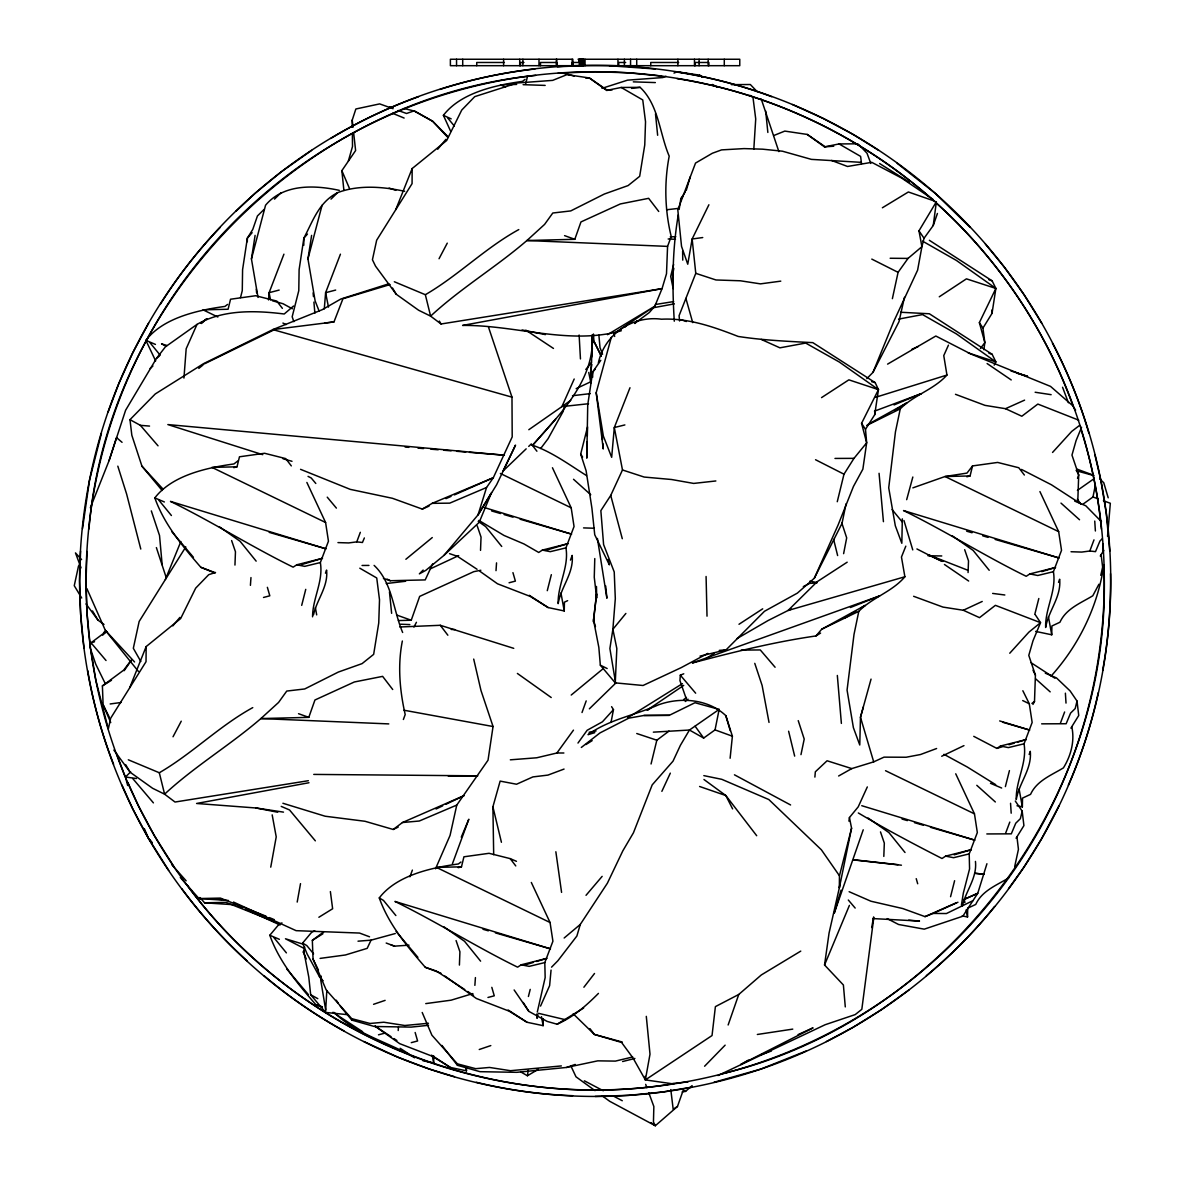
<?xml version="1.0" encoding="UTF-8"?>
<svg xmlns="http://www.w3.org/2000/svg" width="1185" height="1185" viewBox="0 0 1185 1185"><rect width="100%" height="100%" fill="white"/><g stroke="black" fill="none" stroke-linecap="round" stroke-linejoin="round"><path stroke-width="1.5" d="M456.551 65.693L456.551 59.25M462.713 65.693L462.713 59.25M503.61 65.693L503.61 59.25M519.711 65.693L519.711 59.25M522.896 65.693L522.896 59.25M538.997 65.693L538.997 59.25M556.728 59.25L556.728 65.693L556.698 62.479L540.508 62.479L540.508 65.693M572.192 65.693L572.192 59.25M579.687 65.693L579.687 59.25M580.117 65.693L580.117 59.25M580.606 65.693L580.606 59.25M581.139 65.693L581.139 59.25M581.716 65.693L581.716 59.25M582.324 65.693L582.324 59.25M582.976 65.693L582.976 59.25M583.642 65.693L583.642 59.25M585.034 65.693L585.034 59.25M617.948 65.693L617.948 59.25M624.391 65.693L624.391 59.25M630.553 65.693L630.553 59.25M636.715 65.693L636.715 59.25M677.894 65.693L677.894 59.25M694.469 65.693L694.469 59.25M708.186 65.693L708.186 59.25M724.287 65.693L724.287 59.25M493.686 854.711L492.901 806.822L500.144 781.108L516.542 784.233L532.894 776.916L547.944 775.094L564.06 769.065M594.781 558.565L594.263 577.243L596.677 598.055L596.47 586.442M215.537 572.488L208.723 574.681L195.688 588.13L180.653 618.555L146.14 646.595L146.036 661.689L110.649 718.258L108.339 728.908M412.158 168.551L412.069 183.645L376.667 240.2L372.431 259.737L375.512 266.121L396.22 294.235L418.631 310.248L430.614 316.128L441.057 323.994L662.045 288.636L666.503 273.75L667.57 246.391L671.214 236.496C664.8 210.101 664.118 182.757 669.199 156.139C659.541 133.579 658.741 104.887 640.122 87.349L621.207 87.468L606.631 90.401L589.389 77.973L566.963 74.64L552.669 80.373L517.341 82.98L474.741 96.637L461.72 110.086L446.671 140.511L412.158 168.551L395.76 209.656M592.648 377.274L592.678 372.031L600.78 360.299M867.316 786.929L858.207 806.866L849.438 817.546L851.571 828.197L839.454 875.774L839.335 887.861L829.07 933.025L824.538 964.99L843.394 985.002L845.29 1006.909M247.31 241.725L247.354 238.141L252.775 229.401L257.441 215.951L264.003 209.478M303.775 245.31L303.864 238.141C312.825 221.195 318.839 202.161 337.562 192.666C358.611 184.653 382.948 186.637 404.677 191.303M422.926 1060.738L433.666 1063.004L433.784 1055.968M391.02 1036.638L374.875 1026.032L399.7 1043.659L432.466 1056.309L450.344 1067.433L466.46 1070.825L466.52 1067.3M444.908 976.07L476.385 998.496L509.135 1011.146L527.029 1022.27L543.13 1025.662L543.248 1018.626M479.984 571.348L497.507 583.79L530.273 596.44L548.151 607.564L564.253 610.956L564.416 602.173L567.63 600.662M962.161 915.872L967.538 916.997L967.686 908.199L975.744 904.451C981.876 890.839 996.644 885.254 1008.598 877.981M1016.997 805.77L1022.359 806.896L1022.522 798.097L1030.565 794.35C1036.712 780.737 1051.48 775.153 1063.419 767.88C1070.959 755.749 1074.928 740.818 1071.758 726.657M1035.631 631.398L1051.732 634.79L1051.895 625.991L1059.938 622.243C1066.07 608.631 1080.838 603.047 1092.792 595.774L1098.91 584.264M902.333 518.837L901.829 543.278L895.312 525.755L888.72 487.82L895.445 431.888L900.274 408.84C913.946 395.005 933.81 389.643 946.948 375.052L943.764 355.604L948.444 345.146M587.182 441.605L586.782 458.151L587.73 404.855L592.678 372.031L595.092 369.261M587.316 436.08L587.538 426.896L580.694 454.092L586.101 470.726L591.922 508.232L594.737 534.761L609.357 564.845L608.053 559.453M592.219 335.148L591.552 362.654L585.79 369.468M594.233 618.274L593.418 621.873L596.603 593.803L593.478 619.844L595.462 626.569M592.204 335.044C595.181 380.074 559.838 414.232 532.376 445.516L555.572 419.179M80.565 551.099L79.588 580.857L80.684 614.571L84.031 648.328M86.994 551.469L86.031 580.857L87.127 614.156L90.386 647.217M1032.95 704.423L1034.505 701.461L1035.409 675.08L1028.787 655.379L1032.979 640.833L1040.549 622.688L1035.542 615.119M1077.787 501.314L1078.706 474.963L1071.966 455.099L1076.113 440.494L1081.579 427.252M234.956 565.067L235.459 551.766L231.623 540.553M459.41 965.079L459.913 951.777L456.077 940.564M480.532 550.373L481.036 537.086L477.214 525.859M883.817 856.414L884.321 843.113L880.485 831.9M968.071 572.548L968.515 560.905L964.679 549.692M347.042 1014.612L325.549 1012.42L326.823 990.482M700.024 656.12L726.049 649.898L764.503 611.267L797.372 593.122L814.332 578.206L838.017 525.207L853.452 486.457L862.873 469.156L866.665 442.82L865.494 429.296L874.708 414.72L874.856 411.165M730.123 758.252L732.389 736.196L725.827 715.651C708.378 699.076 680.531 696.78 658.475 704.838C635.027 715.236 609.238 719.399 588.027 734.656L594.766 732.671M1107.545 536.361L1110.33 503.269L1103.398 500.766M707.8 653.394L681.182 667.644L643.04 685.493L615.252 682.871L616.837 648.565L612.882 629.294L615.311 598.662L614.23 571.955L603.595 544.567L600.854 510.646L610.734 495.419L622.481 469.971L614.319 427.533L629.99 387.732M683.76 673.791L680.323 675.169L679.953 680.62L686.308 698.928M250.42 585.346L250.968 577.569M398.204 1030.52L398.427 1027.395M496.011 570.652L496.545 562.875M474.874 985.357L475.422 977.581M183.942 378.074L186.178 348.745L197.006 324.409C222.943 309.389 255.353 310.396 284.222 313.995L293.554 306.011M591.019 382.074L591.285 362.462M591.685 357.129L592.352 348.227M592.752 342.895L593.418 334.007L593.952 341.31L601.165 355.841M268.521 299.923L269.099 292.695L283.926 254.182M324.29 308.944L325.608 292.695L340.436 254.182M814.88 777.093L815.339 771.805L827.071 760.77L851.778 768.591L873.701 761.866L884.025 757.141L906.125 757.245L920.478 754.534L936.609 748.52M551.055 970.1L549.618 985.639L540.553 1006.08M975.448 861.421C977.284 877.981 965.745 890.794 962.368 906.14M82.52 528.614L89.497 480.266L101.436 433.295M88.949 528.984C108.176 297.79 304.915 98.281 535.694 75.396M402.352 641.011C397.523 665.348 399.745 690.44 405.196 714.54L403.374 719.488M873.834 917.353L861.821 1009.324L855.2 1014.597L825.145 1024.729L717.977 1075.55M892.379 298.679L898.082 272.343L908.021 258.419L921.915 246.673L924.048 238.259L933.247 225.491L936.387 201.731L918.967 230.853L921.915 246.673L917.605 270.165L893.786 321.431L872.99 372.357L866.813 378.667M983.876 349.694L984.853 342.613L982.928 328.112L979.373 322.616L995.874 288.444L992.126 280.83L929.366 240.303M840.372 880.648L839.335 887.861L851.571 828.197M848.919 821.146L849.438 817.546M874.708 414.72L878.455 389.643L875.167 382.622L812.821 342.643C787.892 341.354 762.903 340.258 738.196 336.451C713.681 326.897 688.204 317.847 661.467 319.209C632.464 315.284 604.483 334.333 598.351 362.936M473.704 659.082L480.977 690.485L493.049 726.524L488.027 760.207L456.773 805.074L450.063 835.41L435.517 868.798M521.133 1072.129L527.414 1075.758L528.214 1070.41M258.019 297.45L251.442 258.923L255.101 235.385M319.195 311.27L315.136 300.946L307.952 258.923L311.611 235.385M982.928 328.112L992.023 313.373L995.874 288.444L956.443 260.463L922.537 241.133M1103.902 564.608C1097.977 606.113 1079.091 644.995 1051.095 676.087M537.294 1012.079L545.159 977.595L544.804 962.576L552.921 941.216L550.062 922.522L531.324 882.455M678.294 214.796C672.236 249.946 672.088 285.703 674.28 321.209M679.138 209.449L680.827 198.754L685.33 191.852M961.42 905.147L963.346 893.016L969.567 868.916L969.212 853.896L977.329 832.551L974.47 813.858L955.732 773.79M753.823 149.103L755.719 118.959L752.949 97.111L749.868 95.333M1102.642 670.517C1108.464 638.596 1111.056 606.068 1110.508 573.644M321.313 976.159L320.691 979.788L325.653 1009.753M871.701 927.588L873.552 917.116M270.743 867.153L276.224 836.877L272.18 814.865M297.198 902.066L300.516 883.64M688.011 1081.875L671.643 1083.668L645.366 1079.905L650.002 1054.191L646.299 1016.36M590.93 369.616L591.878 364.417M673.821 268.343L672.547 275.276L673.184 288.622L670.68 276.416L673.613 264.551M611.119 721.872L613.475 709.637L611.593 706.675M843.616 553.662L846.683 537.871L841.72 522.689M653.35 732.152L689.448 730.034L703.668 738.062L715.044 729.901L719.147 709.4L694.988 702.72L669.303 715.325L643.959 715.473L628.776 718.154L600.025 732.893L581.317 747.454M1083.031 504.129L1092.985 496.989L1095.37 485.035M564.253 406.292L563.231 411.299L548.077 438.687L540.686 448.508M846.06 503.832L842.017 523.385L814.332 578.206M905.814 546.152L901.459 557.024L904.881 576.769C892.187 591.833 872.367 597.403 858.799 611.327L854.015 634.419L847.068 690.085L853.393 727.679L859.762 744.995L860.473 717.251L871.049 679.109M1014.715 866.472L1018.433 849.349L1016.937 836.758M800.971 754.638L804.215 739.084L798.231 720.628M306.278 958.946L303.375 952.266L303.715 950.696L308.781 977.092L310.677 994.733L325.549 1012.42M904.451 297.272L899 321.653L872.99 372.357M1100.776 575.332L1102.628 567.141L1101.132 554.55M303.375 952.266L304.619 946.874M1098.214 692.721C1091.355 724.405 1081.298 755.408 1068.352 785.122M1015.293 801.03L1022.181 811.147L1020.374 818.672L1015.752 823.219L1011.309 833.84L986.824 833.944M1045.318 673.198L1056.472 677.924L1070.114 690.929L1077.017 701.046L1075.195 708.571L1070.573 713.118L1066.144 723.739L1041.659 723.842M651.054 763.984L656.831 740.21L668.992 731.115M837.262 501.729L843.987 474.193L853.985 458.358L866.665 442.82L861.569 423.326L878.455 389.643L839.291 362.017L805.681 343.058L779.908 347.827L761.259 339.428M233.786 467.645L237.015 466.816L239.474 456.788L264.581 453.277L285.718 458.61L291.317 465.898M525.592 84.239L527.636 75.87M458.24 867.672L461.469 866.827L463.927 856.799L489.05 853.304L510.187 858.621L516.453 861.317M966.841 476.785L970.071 475.955L972.529 465.927L997.651 462.431L1018.789 467.749L1024.373 475.037M240.511 297.613L242.273 290.651L242.584 269.676L247.354 238.141L252.138 232.675M301.701 605.357L305.745 589.36M547.277 590.678L551.336 574.681M528.406 996.496L530.213 989.386M950.563 896.704L954.606 880.707M1034.757 614.497L1038.815 598.514M1005.384 786.603L1009.442 770.606M986.927 863.732L977.758 893.297L962.827 916.227L924.256 929.158L898.571 924.493L887.21 918.612M251.442 258.923L265.558 205.227C283.482 183.749 314.662 184.993 339.31 190.355M307.952 258.923L322.083 205.227M313.507 614.793C316.884 599.447 328.423 586.619 326.586 570.074L325.46 573.214M570.474 560.105L572.177 555.395C573.97 573.17 560.964 586.842 558.165 603.654C557.587 584.575 569.2 567.097 565.941 547.87L574.044 526.51L571.185 507.817L552.447 467.749M537.96 1014.804L537.027 1018.359L537.012 1013.812M1058.516 582.368L1059.657 579.228C1061.434 597.003 1048.444 610.66 1045.644 627.487C1045.052 608.409 1056.679 590.93 1053.406 571.688L1061.523 550.344L1058.664 531.65L1039.926 491.582M1029.158 754.475L1030.283 751.334C1032.076 769.109 1019.07 782.767 1016.271 799.594C1015.693 780.515 1027.306 763.036 1024.047 743.795L1032.15 722.45L1029.291 703.757L1022.848 690.736M906.673 499.67L912.835 477.022M602.809 443.471L603.254 448.982L596.203 392.709L611.312 337.34M863.361 706.941L860.473 717.251L873.701 761.866M348.39 160.938L352.508 146.451L352.375 134.157M686.233 190.459L690.248 176.802M719.147 709.4L689.448 730.034L680.412 745.291L673.021 761.155L652.194 784.885L633.442 832.788L622.821 850.86L607.372 883.225L580.28 924.433L576.888 936.002L557.839 960.783L551.558 967.167M841.054 890.187L834.255 913.161L863.228 829.796M488.531 327.223L511.979 397.153L512.201 436.909L493.316 477.718L486.546 487.509L478.059 514.853L443.99 555.365L425.83 570.341L419.371 573.866L423.134 570.074M90.356 507.772L109.094 460.595L116.515 437.591L122.055 442.331M352.3 127.136L352.226 120.1L355.856 108.99L379.659 103.895L393.094 108.694M109.094 460.595L125.61 410.247L156.568 358.27L165.411 346.835L197.006 324.409M728.138 1024.981L738.759 994.467L761.318 974.944L800.764 951.111M933.247 225.491L937.424 213.478M113.849 750.075L130.187 772.279L152.613 788.292L164.596 794.172C194.607 766.31 229.994 745.232 260.878 718.569L308.796 717.355L314.943 699.994L354.345 681.982L382.622 676.368L392.709 689.507M398.441 620.555L411.239 620.244L419.668 596.396L473.763 571.674L480.829 570.266M394.338 281.749L425.341 294.709L430.614 316.128C460.624 288.266 496.011 267.188 526.91 240.525L574.814 239.296L580.961 221.936L620.362 203.939L648.639 198.325L658.727 211.463M602.38 1095.977L609.727 1101.309L655.32 1125.75L677.479 1106.464L683.123 1090.511L685.597 1091.385L692.114 1085.593M582.013 712.526L586.19 700.898M1077.506 478.296L1078.706 474.963L1076.291 470.089M409.921 876.796L412.38 870.101M337.962 542.597L348.671 542.937L356.759 541.871L360.329 532.317M1071.033 551.736L1081.727 552.077L1089.815 551.01L1093.992 539.871M1005.621 833.218L1009.798 822.079M1060.442 723.117L1064.619 711.978M108.205 411.802L118.826 383.555L132.75 352.819L148.54 323.298M180.861 541.53L165.367 579.524L139.149 621.473L133.327 648.284L140.837 661.511M146.14 646.595L129.728 687.7M162.123 490.471L141.948 466.194L131.831 435.25L129.98 419.668L155.265 393.953L203.45 363.706L272.846 329.593L333.977 321.92L342.939 298.753L390.102 284.548M679.568 320.987L679.094 315.654L695.773 273.335L692.144 239L708.897 204.768M479.881 520.674L491.538 492.53M364.358 537.946L362.447 542.493L356.759 541.871M824.538 964.99L849.408 905.399M461.276 837.173L468.83 819.22L452.418 863.806M528.821 429.711L561.897 406.633L574.192 379.007M1059.034 805.681L1041.674 838.639L1023.855 867.301L1008.509 888.72M432.673 563.853L425.208 579.909L390.354 580.724L383.451 578.458M661.867 791.343L670.325 773.138M606.631 90.401L612.275 89.823M717.043 87.112L712.511 84.461M773.687 135.564L784.796 131.091L807.237 134.438L824.479 146.866L833.736 146.214M395.272 933.543L371.053 940.149L367.187 948.356L345.427 954.977L320.098 958.398M312.573 616.822C312.588 598.307 323.549 581.287 320.35 562.549L328.452 541.204L325.594 522.496L306.871 482.443M413.935 627.072L416.439 622.288M994.185 365.128L995.874 361.914L992.126 354.285L929.366 313.773L900.63 312.248M173.025 736.774L181.246 721.191M439.042 258.73L447.263 243.147M490.634 494.012L478.059 514.853L496.619 484.739L515.534 445.116L503.047 471.037L526.17 448.848M160.434 304.13C177.661 276.653 197.732 250.894 220.143 227.446M1100.272 556.032L1103.753 550.418M1070.899 728.138L1078.735 715.503L1077.017 701.046M1016.078 838.239L1023.914 825.604L1022.181 811.147M80.387 563.112L78.477 566.178L74.255 585.701L81.691 597.995M165.367 579.524L185.808 546.907M343.902 190.4L341.858 170.655L355.618 150.525L353.619 132.631M124.144 670.695L131.416 660.223M577.984 743.054L587.153 730.271L602.424 721.813L613.475 709.637M510.335 759.822L536.731 757.778L556.891 753.008L573.466 730.138M131.298 660.06L123.729 670.117L102.399 685.908L103.11 704.719L110.738 722.583M980.425 348.494L984.853 342.613L979.373 322.616M583.894 987.238L594.514 973.478M972.529 465.927L966.975 473.096L945.023 476.518L912.865 487.865M625.873 613.445L612.882 629.294L609.89 648.506L615.074 679.716M994.571 906.466C974.248 931.751 951.333 955.006 926.344 975.685M437.695 149.251L445.871 139.386M172.847 625.887L179.853 617.429M680.827 198.754L683.167 195.969M155.65 360.907L145.888 340.347C163.189 317.728 197.776 310.159 224.972 306.411L227.55 304.441M450.522 131.002L443.397 115.33C460.698 92.711 495.286 85.142 522.481 81.38L525.059 79.41M214.915 572.592L200.828 567.289C182.594 546.241 164.271 524.54 154.82 497.907C172.121 475.289 206.708 467.719 233.904 463.957L237.77 461.009M322.083 1007.013L315.832 1004.643C297.583 983.594 279.26 961.894 269.81 935.261L278.727 924.611L281.941 922.893M322.675 980.721L319.432 976.633L307.078 953.895L302.605 943.082L311.522 932.417L314.736 930.714M440.924 973.196L425.296 967.301C407.048 946.252 388.724 924.552 379.274 897.919C396.575 875.3 431.162 867.731 458.373 863.969L460.935 862.013M586.027 895.312L602.143 876.367M850.4 607.52L879.611 595.907L692.366 662.978C733.115 652.194 774.368 641.914 815.961 635.945L821.723 629.22L865.154 605.387L860.547 608.246M634.967 323.49L637.397 320.705L634.953 323.342M307.448 234.052L303.864 238.141L299.109 269.676L298.783 290.651L292.177 316.765L293.821 321.653M1009.753 653.231L1028.876 632.153L1040.549 622.688L995.4 605.328L979.521 617.652L963.316 610.26L942.964 607.09L913.62 596.292M1052.547 452.448L1071.699 431.414L1079.653 425.326M616.304 682.56L589.36 708.823M704.601 1066.233L725.131 1045.155M127.669 785.477L125.462 777.019L130.661 771.85M625.058 327.075L627.635 324.512M274.49 199.124L281.052 192.666M331 199.124L337.562 192.666M1102.257 538.745L1099.947 541.012L1095.503 551.632L1089.815 551.01M528.732 446.389L531.31 443.931L536.909 451.218M443.99 555.365L479.199 522.333M235.919 211.3L255.219 193.214L281.304 171.81L311.625 150.362M583.642 1008.035L557.098 1024.225L547.115 1021.396L528.806 1011.353L514.127 989.964M102.651 635.145L106.502 631.62M150.125 368.476L152.895 366.046M201.346 323.505L206.886 318.632L201.124 323.164M685.256 701.505L687.981 699.12M564.164 938.002L580.28 924.433M571.214 695.047L603.446 668.444M405.863 559.276L432.273 537.56M198.799 368.416L203.005 364.995M156.568 358.27L159.442 356.004M683.582 699.668L686.441 697.447M1031.913 703.431L1034.505 701.461M282.904 803.267L325.164 816.228L365.01 821.279L393.227 829.47L402.456 822.523L464.061 795.624L445.945 804.274M106.294 631.353L91.023 642.803L89.823 646.906L95.748 664.178L105.228 683.538M636.582 321.979L649.306 312.529L654.846 306.174L662.045 288.636L462.609 325.431C515.549 324.823 569.244 345.472 621.325 330.748M428.422 1023.277L404.796 1025.499L383.822 1022.225L370.001 1023.47L351.693 1018.641L326.216 989.993L313.062 959.154L312.336 940.342L323.712 931.928M598.44 993.4C586.234 1005.68 573.303 1017.1 557.098 1024.225M1094.318 478.503L1077.417 490.397M908.969 989.949L881.61 1009.546L852.963 1027.365L826.463 1041.526M561.897 406.633L570.755 400.323M647.158 710.156L683.715 685.389M518.778 229.579C485.228 247.976 458.195 275.646 425.341 294.709M252.76 707.623C219.21 726.02 192.177 753.704 159.308 772.753L128.321 759.792M615.978 332.156L654.846 306.174L607.49 334.688M939.275 296.798L966.442 278.845L995.874 288.444M573.229 1013.827L594.396 1034.446L621.562 1042.445L633.071 1058.087L645.366 1079.905L712.037 1035.542L715.399 1006.628L738.759 994.467M301.79 564.549L322.513 558.298L296.768 564.786L293.154 567.156C251.501 546.729 212.263 521.859 170.477 501.403L326.038 548.848L269.188 532.361M545.648 550.388L568.104 543.619L542.36 550.092L538.731 552.462L523.992 543.959L503.995 535.442L478.903 520.408M738.996 624.273L762.696 608.823M1041.763 571.614L1055.583 567.452L1029.824 573.925L1026.21 576.295C984.557 555.883 945.319 531.013 903.533 510.557L1059.094 557.987L995.133 539.442M536.612 961.45L546.981 958.324L521.222 964.797L517.608 967.167C475.955 946.756 436.717 921.886 394.931 901.429L550.492 948.859L495.419 932.891M973.759 736.344L996.837 748.402L1000.466 746.032L1026.21 739.558L1017.574 742.151M954.103 854.859L971.374 849.66L945.63 856.133L942.016 858.503C913.694 844.061 885.728 829.219 858.325 812.954M677.479 1106.464L673.184 1109.264L670.799 1089.593M821.546 397.612L848.86 379.837L878.455 389.643M704.897 659.408L713.992 653.498M585.968 744.535L592.159 740.64M894.408 410.632L906.673 402.944L868.175 424.26M330.793 138.438C358.581 121.714 388.028 107.672 418.572 96.726M627.606 717.814L682.412 683.656M102.399 685.908L111.479 680.264M647.602 710.141L650.624 708.26M312.336 940.342L322.927 933.765M815.961 635.945L820.583 633.071M845.172 617.8L855.94 611.119M318.869 917.264L332.63 908.747L330.378 891.579M887.595 364.121L935.824 336.022L970.989 354.048L1050.532 386.399L1072.603 405.611L1075.61 410.158M882.381 207.775L908.377 191.985L934.743 201.154M847.171 562.194L817.132 581.731L788.084 610.468L768.028 620.57L736.759 638.73M527.414 1075.758L538.257 1069.314M748.387 1060.101L740.714 1064.56L813.058 1027.854L798.053 1034.623M300.56 469.334L350.227 489.361L392.428 498.292L422.29 509.091L432.184 503.344L493.316 477.718L454.418 494.9M838.624 775.997L851.778 768.591M900.274 408.84L866.709 425.445M858.799 611.327L821.723 629.22M430.377 568.83L458.684 555.602M803.312 586.59L809.755 583.375L816.939 582.901M204.398 363.854L273.646 330.052M972.841 900.719L946.415 913.546L933.188 913.428L925.026 916.627L902.822 908.569L870.931 901.222L849.127 891.712M393.227 829.47L398.175 827.1M436.065 808.999L442.657 805.859M941.705 756.252L963.953 745.632M576.147 388.636L590.871 381.733M963.316 610.26L982.217 601.462M806.007 1051.065L760.888 1069.077L713.977 1082.275M933.188 913.428L957.954 902.244M964.56 899.267L977.758 893.297L964.575 899.134M955.48 394.309L985.031 405.374L1005.502 408.692L1024.595 400.13M925.026 916.627L956.339 902.777M422.29 509.091L429.059 506.099M445.96 498.633L451.041 496.397M911.902 349.249L918.316 346.479M486.546 487.509L449.722 503.151L432.184 503.344M456.773 805.074L419.297 821.012L402.456 822.523M894.038 404.929L921.249 393.627L874.471 411.165M791.284 609.149L788.084 610.468L904.881 576.769M666.029 76.27L662.859 77.558L627.546 80.15L601.98 88.342M673.984 73.085L677.153 71.811L699.58 75.144L702.498 77.143L699.58 75.144M761.051 1054.813L771.405 1050.991M441.916 1045.407L457.469 1065.33L480.014 1071.684L516.793 1072.321L566.548 1067.448L575.184 1064.441M373.571 1004.302L385.125 1000.377M479.244 1049.51L490.797 1045.585M388.887 283.778L340.836 299.02L322.187 309.715L272.846 329.593L511.979 397.153M875.448 397.345L946.948 375.052M439.99 89.438C470.86 79.499 502.751 72.685 534.953 68.982M472.874 993.563L451.1 1000.184L425.77 1003.606M94.548 641.752L91.023 642.803L106.028 660.504M996.837 748.402L1002.021 746.831M1008.939 744.758L1014.108 743.202M524.511 965.079L533.161 962.487M107.139 631.635L103.569 632.583L107.198 632.094M263.5 597.462L269.81 595.803L267.366 587.316M509.076 582.768L515.386 581.109L512.942 572.636M487.953 997.474L494.264 995.815L491.819 987.342M378.489 1034.816L384.799 1033.157M411.284 1042.637L417.594 1040.978L415.15 1032.49M279.156 290.073L269.099 292.695L270.535 299.894M335.666 290.073L325.608 292.695L328.482 307.078M622.614 1061.523L634.908 1058.457M624.88 424.926L614.319 427.533L611.667 457.321L603.358 436.05L596.203 392.709M320.35 562.549L304.708 566.356L296.768 564.786M565.941 547.87L550.284 551.662L542.36 550.092M1053.406 571.688L1037.764 575.495L1029.824 573.925M1024.047 743.795L1008.391 747.602L1000.466 746.032M969.212 853.896L953.569 857.703L945.63 856.133M544.804 962.576L529.162 966.367L521.222 964.797M632.686 1056.976L615.4 1061.108L597.773 1060.842L566.548 1067.448M722.139 1073.758C947.037 1020.048 1114.937 797.135 1103.813 566.075M824.479 146.866L839.054 143.933L857.97 143.815M898.556 319.12L922.537 314.588L956.443 333.933L995.874 361.914L968.175 352.878M589.093 732.256L596.07 730.952M652.579 307.878L674.339 303.864M308.989 782.737L196.591 803.474L256.078 807.992L283.482 812.125M674.25 1083.549C491.582 1114.448 296.072 1034.564 186.993 884.869M691.981 1087.149L662.459 1092.022L628.894 1095.325L595.166 1096.436M655.349 304.501L673.613 301.582M308.352 780.708L175.024 802.038L164.596 794.172L159.308 772.753M682.19 1091.918L685.597 1091.385M757.348 1034.475L792.765 1029.113M702.735 237.548L692.144 239L687.759 264.225L681.538 246.376L677.805 209.849L695.536 163.071L712.363 153.25L721.576 149.888L744.076 148.599L762.592 149.177L782.441 151.206L811.414 159.382L860.71 162.315M780.782 281.141L760.474 283.867L740.358 280.786L715.977 279.971L695.773 273.335M110.161 703.964L121.003 702.498M631.575 88.386L640.122 87.349M324.646 323.046L333.977 321.92M666.577 209.775L679.153 208.308M572.503 395.716L590.323 393.613M386.266 583.538L405.64 581.257M715.858 480.962L693.669 483.421L671.584 479.51L644.166 477.051L622.481 469.971M565.275 406.248L588.545 403.729M428.54 1025.292L411.121 1027.114L374.341 1026.477L351.797 1020.107L340.184 1006.035M557.394 66.775L580.976 65.738M558.15 73.174L595.166 71.722L628.465 72.818L661.63 76.077M561.349 1065.922L510.483 1070.707L489.509 1067.448L475.674 1068.677L457.38 1063.849L431.903 1035.201L422.201 1012.479M358.018 941.186L371.053 940.149M719.265 650.387L726.049 649.898M391.094 944.963L394.531 946.148L408.988 945.171M585.834 78.151L589.389 77.973L606.853 89.941M399.804 626.998L440.272 625.295L513.742 648.343M643.959 715.473L669.303 715.325M670.266 236.852L675.805 236.719M516.645 84.431L500.544 84.802L505.477 87.201M237.015 466.816L211.967 467.379L325.594 522.496M970.071 475.955L945.023 476.518L1058.664 531.65M461.469 866.827L436.421 867.39L550.062 922.522M180.283 877.492L198.991 898.556L220.41 898.097L266.077 916.212M199.91 897.549L204.59 902.807L226.009 902.363L278.268 923.219M741.158 650.106L760.281 649.943L775.094 667.244M125.462 777.019L136.438 778.53M448.256 776.056L477.777 775.834L313.758 774.412M731.412 84.639L750.327 84.52L757.111 91.586M362.062 565.467L368.95 565.423M834.981 458.432L853.985 458.358M578.058 59.25L739.766 59.25L739.766 65.693L450.389 65.693L450.389 59.25L572.844 59.25L572.844 65.693L572.799 62.479M504.38 62.479L476.74 62.479L476.74 65.693M523.963 62.479L520.482 62.479L520.482 65.693M579.435 65.693L579.435 62.479L572.222 62.479L572.222 65.693M625.68 62.479L618.733 62.479L618.733 65.693M678.664 62.479L650.758 62.479L650.758 65.693M556.891 753.008L563.867 752.993M890.157 258.256L908.021 258.419M928.077 555.795L941.764 555.958M451.278 629.472L454.803 629.531M583.553 527.903L594.248 528.243M609.371 65.738L655.394 68.982M633.308 81.854L655.349 82.58M523.118 84.668L545.159 85.409M572.607 1095.695C540.197 1094.496 507.861 1089.978 476.355 1082.275M668.162 238.985L675.465 239.296M667.57 246.391L526.91 240.525L544.582 224.409L552.788 213.019L570.755 210.915L604.38 194.014L628.109 185.571L639.678 176.313L644.758 144.955L645.529 121.788L642.759 99.94L621.207 87.468M400.634 624.214L409.832 624.584M388.769 723.902L260.878 718.569L278.564 702.453L286.755 691.062L304.723 688.959L338.347 672.058L362.092 663.615L373.66 654.357L378.741 622.999L379.511 599.832L376.741 577.984L359.81 568.193M211.152 898.793L222.188 899.519M198.991 898.556L228.438 900.481M204.59 902.807L235.874 904.866M129.98 419.668L140.363 425.326L149.547 426.082M405.122 447.056L408.795 447.352M417.994 448.108L423.504 448.567M430.866 449.174L438.213 449.767M443.738 450.226L451.085 450.833M456.61 451.278L465.794 452.033M469.482 452.344L504.41 455.203L167.855 424.571L262.7 454.67M389.524 107.02L393.198 107.331M908.702 920.167L919.516 921.056L873.019 918.582M853.57 859.925L901.429 865.198M975.033 873.301L984.246 874.308L975.062 873.286M853.955 859.792L897.993 864.694M992.645 593.418L1004.836 594.989M1035.142 392.25L1051.139 394.679M677.716 72.196C709.771 77.173 741.366 85.409 771.761 96.726M676.976 78.61C770.028 93.245 858.355 135.194 929.425 196.888M809.814 581.213L816.954 582.472M404.026 710.23L493.049 726.524M522.096 329.948L545.426 334.614M256.078 807.992L277.72 812.243M703.831 775.627L721.813 779.33L768.828 799.549L821.368 849.793L839.454 875.774M538.494 1013.323L565.438 1019.722M404.055 108.502L412.484 110.59M561.971 72.922L574.295 76.033M622.229 1042.015L594.396 1034.446L589.952 1028.654M871.627 381.659L875.167 382.622M1076.38 470.756L1093.637 475.541M1021.5 469.438L1051.436 484.783L1081.357 504.203M272.372 300.738L283.052 303.745L292.369 308.796M532.243 445.116C551.855 451.841 568.993 464.564 586.471 475.555M283.096 458.802L291.999 461.291M443.397 115.33L451.174 118.87M1017.456 373.364L1027.617 376.312L1010.909 370.949M966.708 531.206L972.041 532.746M982.706 535.827L988.038 537.383M145.888 340.347L155.442 344.42M491.671 510.972L500.559 513.549M504.114 514.586L512.986 517.164M520.096 519.223L571.614 534.154L483.228 507.21M1003.073 722.361L1029.721 730.093L999.666 720.924M154.82 497.907L164.374 501.966M902.066 819.072L907.384 820.612M914.494 822.671L923.382 825.249M930.477 827.308L974.899 840.195L861.762 805.696M482.976 929.277L488.309 930.832M269.81 935.261L279.364 939.32M454.477 1076.676L429.444 1069.077L397.864 1057.183L363.884 1041.526M166.848 345.472L161.545 343.857L166.418 346.375M303.153 944.164L285.466 938.772L303.33 948.015M636.76 733.515L656.831 740.21M988.897 279.734L992.126 280.83M988.897 353.204L992.126 354.285M449.559 553.662L457.395 556.298L477.066 569.274M200.828 567.289L214.87 572.962M425.296 967.301L436.273 971.004L464.757 989.549M315.832 1004.643L322.098 1006.761M389.095 188.059L395.82 190.355M681.331 319.787L686.367 321.52M699.594 786.485L725.842 795.55L756.697 835.721M398.13 110.486L406.544 113.479L414.261 110.827L432.688 121.27L448.197 136.897M564.564 235.637L574.814 239.296M397.153 615.208L411.239 620.244M298.531 713.696L308.796 717.355M1092.985 496.989L1098.184 498.87M715.044 729.901L732.389 736.196M1077.298 469.245L1093.785 475.289M369.527 936.787L359.529 933.054L296.102 930.669L233.489 902.066M386.192 943.038L394.531 946.148M831.544 160.449L847.527 166.478L871.716 162.315L901.444 177.943L933.35 199.658M967.493 570.118L928.077 554.669L916.909 548.951M392.605 113.301L404.129 118.056M269.365 917.59L274.313 919.664M1074.677 501.092L1085.845 505.817L1101.457 521.711M990.482 783.3L1001.651 788.025M1078.72 420.171L1037.838 404.07L1021.826 416.231L1005.502 408.692M281.215 806.392L289.54 809.962L315.343 840.846M237.474 905.592L242.303 907.769M245.532 909.221L280.104 925.011M792.469 104.517L823.205 118.441L852.963 134.349L878.707 150.362M942.86 561.423L928.077 554.669L941.157 561.009M282.904 323.046L286.133 324.586M1022.699 700.557L1029.291 703.757M217.847 317.017L203.035 309.833L228.083 309.255L230.542 299.227L255.649 295.732L276.786 301.064L282.385 308.352M500.366 473.467L571.185 507.817M885.536 770.709L974.47 813.858M593.478 619.844L598.84 647.425L600.336 665.17L607.164 668.533M387.139 579.124L390.354 580.724M871.79 259.1L898.082 272.343M815.547 459.736L843.987 474.193M308.041 476.37L311.225 477.999L315.802 483.465M584.353 1080.809L603.313 1090.763M612.793 1095.74L622.273 1100.732M343.976 1030.891C315.61 1015.175 288.725 996.674 263.988 975.685M734.448 774.812L790.588 804.971M943.956 754.327L967.241 766.991L995.711 784.677M310.677 994.733L317.802 998.674M414.172 111.02L432.688 121.27L447.871 137.46M839.054 143.933L860.606 156.39L861.525 163.678M379.274 897.919L383.496 900.437L395.864 915.546M302.605 943.082L306.826 945.6L313.581 953.836M414.572 1057.761C387.658 1041.422 357.752 1035.423 334.126 1012.464M879.611 163.545L909.162 182.09M332.926 1012.286L362.625 1031.705M1031.098 662.741L1054.946 678.235M529.28 595.3L548.151 607.564M508.158 1010.005L527.029 1022.27M431.488 1055.168L450.344 1067.433M400.145 1048.295L408.855 1053.954M467.69 991.475L473.556 995.326M393.953 1038.564L396.886 1040.489M525.888 330.171L553.469 348.434M987.105 363.543L1011.22 379.941M944.43 564.475L968.663 581.035M807.237 134.438L824.686 146.407M952.251 535.798L973.137 550.418L989.208 570.281M478.207 521.356L485.657 526.584L501.729 546.448M868.057 817.991L888.943 832.611L905.014 852.489M219.195 526.644L240.081 541.264L256.153 561.142M443.649 926.67L464.535 941.29L480.606 961.154M517.386 673.45L551.218 697.521M86.046 603.92L98.029 620.199L104.013 624.465M897.178 163.323L935.113 193.214L970.189 227.446M650.891 1122.565L655.32 1125.75L653.453 1121.973L653.853 1106.523L648.817 1092.881M595.048 1090.644L575.984 1076.795L570.785 1065.73M703.949 779.493L725.842 795.55L732.611 808.896M1060.99 503.107L1079.535 519.756M1035.601 678.783L1050.177 691.862M976.796 785.314L995.341 801.964M573.525 479.273L590.737 494.738M1099.754 478.992L1103.768 482.739L1108.197 497.804M936.269 203.124C997.237 258.019 1044.696 327.949 1072.721 405.077M246.969 960.754C222.943 938.994 201.109 914.776 181.823 888.72M859.095 144.985L867.02 153.22L870.797 163.456M374.104 565.393C392.383 582.442 393.257 610.423 402.648 632.479M86.89 588.619L105.317 630.316L134.572 661.971M141.948 466.194L163.204 489.301M81.587 559.631L75.47 552.891L81.039 567.867M121.996 785.122L132.75 808.896L148.658 838.639L152.287 842.728M171.618 864.487L186.134 880.81M140.363 425.326L158.035 445.827M848.312 900.022L855.17 908.065M680.323 675.169L695.654 693.195M132.75 778.56L153.413 802.882M600.336 665.17L615.252 682.871M171.647 531.472L193.451 557.32M396.101 931.484L417.905 957.332M319.432 976.633L322.868 980.721M286.637 968.826L308.441 994.674M327.238 497.167L336.392 508.113M985.402 244.08L1004.199 266.995L1023.855 294.413L1041.808 323.298M892.098 509.565L902.215 521.918M447.619 117.848L454.359 126.084M150.11 342.865L160.227 355.219M159.042 500.425L171.41 515.519M274.031 937.779L286.4 952.888M144.363 828.73L148.658 838.639L152.05 842.816M105.317 630.316L138.452 671.48M510.187 858.621L515.771 865.924M440.272 625.295L447.856 635.219M1077.328 499.226L1080.542 503.669M695.106 726.212L703.668 738.062M173.854 866.531L154.243 835.425L138.541 806.037L127.906 782.574M168.685 870.383L148.658 838.639M918.967 230.853L924.048 238.259M336.244 1000.199L338.214 1003.117M861.569 423.326L865.494 429.296M580.694 454.092L582.62 457.069M523.237 1002.48L528.806 1011.353M392.516 288.059L396.22 294.235M92.489 610.927L98.029 620.199M125.566 764.562L130.187 772.279M439.324 321.061L441.057 323.994M1052.443 343.206C1067.581 371.883 1079.831 402.159 1088.897 433.295M1032.994 670.221L1035.409 675.08M593.952 341.31L601.343 356.152M313.062 959.154L318.454 970.1M103.11 704.719L109.287 717.221M341.858 170.655L349.442 188.4M602.558 354.3L600.01 347.635L598.899 335.192M1062.56 387.258L1068.396 402.737M116.278 753.067L124.795 775.686M113.582 764.192C101.821 733.959 93.126 702.483 87.69 670.517M761.259 99.051L778.871 151.606M645.677 1084.364L646.936 1087.771M754.771 663.348L762.118 685.463L769.021 722.42M151.325 510.898L159.531 535.516L162.152 564.756M156.376 547.588L166.344 577.969M117.819 466.164L126.617 494.026L140.778 549.04M1080.75 428.629C1091.133 461.261 1098.199 495.034 1101.398 529.132M108.22 728.568L95.822 680.175L91.23 652.417M903.962 520.526L912.761 549.899M725.827 715.651L730.256 730.73M916.227 878.663L917.694 883.758M685.908 298.413L692.721 322.616M613.712 332.985L614.674 336.436M610.734 495.419L622.288 538.701M833.618 539.397L837.632 555.558M788.617 731.234L794.661 756.119M492.901 806.822L501.418 842.268M1094.955 455.055L1100.835 480.266L1106.331 513.564L1109.767 551.099M588.738 372.475L590.885 382.948M1048.429 616.852L1051.732 634.79M1019.07 788.958L1022.359 806.896M964.235 899.06L964.901 902.644M966.219 909.813L967.538 916.997M560.964 593.018L564.253 610.956M541.486 1016.686L543.13 1025.662M465.794 1067.241L466.46 1070.825M432.347 1055.835L433.666 1063.004M315.373 607.698L316.691 614.882M555.854 851.763L561.572 892.379M597.418 538.449L606.898 598.232L605.683 585.938M352.226 120.1L353.011 127.269M765.673 110.99L767.85 132.453M655.483 113.819L657.645 135.268M389.465 591.863L391.628 613.326M1102.85 543.871L1103.339 551.469M879.063 473.304L883.432 521.667M313.121 292.873L313.447 296.561M313.921 302.101L314.869 313.166M256.301 289.184L256.612 292.873M837.336 675.465L841.38 723.413M601.936 432.436L602.513 439.783M457.38 1063.849L457.469 1065.33M351.693 1018.641L351.797 1020.107M1094.747 521.074L1095.384 530.984M1065.389 693.181L1066.011 703.09M1010.553 803.282L1011.19 813.191M645.173 1076.321L645.366 1079.905M579.124 335.029L580.457 358.936M590.604 371.349L591.093 381.348M706.082 576.488L707.015 616.17M682.634 251.131L682.753 260.122M992.008 309.937L992.023 313.373M708.882 65.693L708.882 62.479L695.24 62.479L695.24 65.693M699.106 59.25L699.106 65.693M579.332 59.25L579.332 62.479M579.021 59.25L579.021 62.479M556.358 59.25L556.358 65.693M337.369 1027.365A515.579 515.579 0 0 0 1110.745 580.857A515.579 515.579 0 0 0 337.369 134.349A515.579 515.579 0 0 0 337.369 1027.365M340.599 1021.781A509.135 509.135 0 0 0 1104.302 580.857A509.135 509.135 0 0 0 340.599 139.934A509.135 509.135 0 0 0 340.599 1021.781"/></g></svg>
